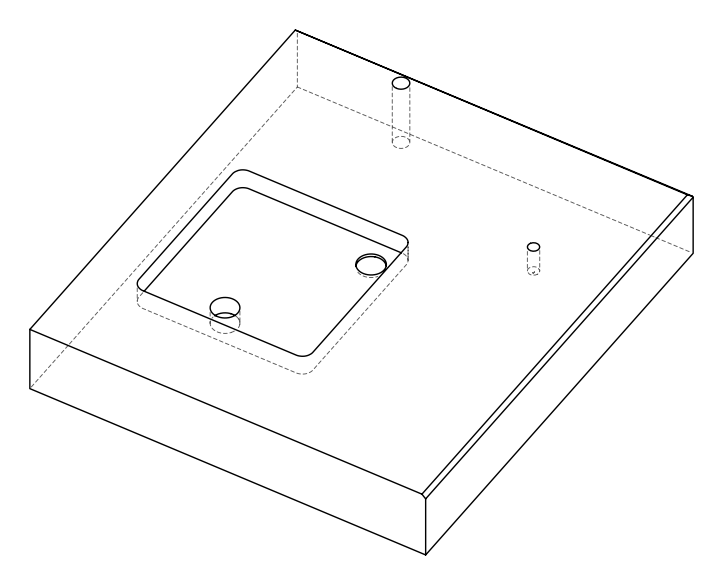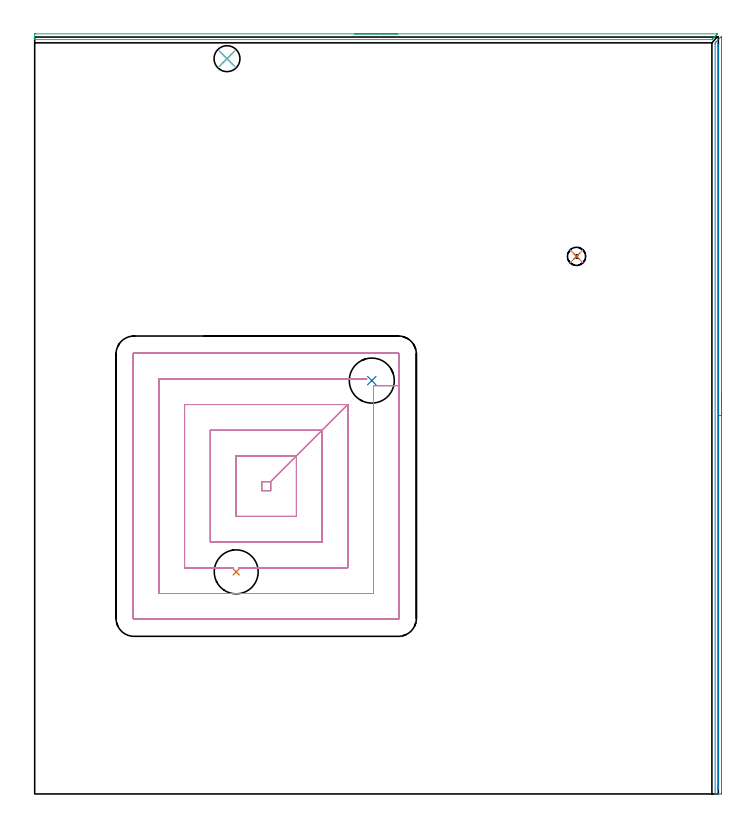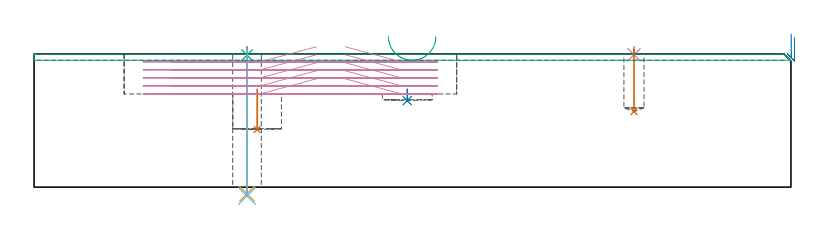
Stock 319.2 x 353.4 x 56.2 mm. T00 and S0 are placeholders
(PLAN: 10 operations, 7 tool changes, 26.8 min)
(1 INDEXABLE_INSERT_DRILL_BLIND_HOLE_FROM_SOLID | STEP1POCKET | NXT0302_012 | 0.07 min | 10438 mm3)
(2 INDEXABLE_INSERT_DRILL_BLIND_HOLE_FROM_SOLID_1 | STEP1POCKET_1 | NXT0302_013 | 0.02 min | 6730 mm3)
(3 SPOT_DRILL | STEP1HOLE | NXT0321_9005460120000 | 0.03 min | 2 mm3)
(4 SPOT_DRILL_1 | STEP1POCKET_2 | NXT0321_9005460120000 | 0.03 min | 0 mm3)
(5 DRILL_THROUGH_HOLE_INTO_CENTER | STEP1HOLE | NXT0301_042 | 0.25 min | 2209 mm3)
(6 DRILL_TO_ENLARGE_THROUGH_HOLE | STEP1HOLE | NXT0301_092 | 0.25 min | 4236 mm3)
(7 DRILL_BLIND_HOLE_INTO_CENTER | STEP1POCKET_2 | NXT0301_056 | 0.11 min | 1313 mm3)
(8 AREA_MILL | FG_CHAMFER_SURFACE | UGT0205_001 | 5.77 min | 1592 mm3)
(9 AREA_MILL_1 | FG_CHAMFER_SURFACE_1 | UGT0205_001 | 2.7 min | 1155 mm3)
(10 MILL_RECTANGULAR_POCKET | POCKET_RECTANGULAR_STRAIGHT | UGT0201_010 | Follow Part, ap 4, ae 75% | 17.54 min | 319790 mm3)
(TOOL NXT0302_012 | Index. Insert Drill 20.5mm [880-D2050L25-03] | D20.5 PA176 FL62 Z2)
(TOOL NXT0302_013 | Index. Insert Drill 21mm [880-D2100L25-05] | D21 PA176 FL105 Z2)
(TOOL NXT0321_9005460120000 | NC Spot Drill, 142deg, 12mm, Carbide, Uncoated | D12 PA142 FL30 Z2)
(TOOL NXT0301_042 | Carbide Drill 7.1mm [860.1-0710-057A1-MM 2214] | D7.1 PA140 FL85 Z2)
(TOOL NXT0301_092 | Carbide Drill 12.1mm [860.1-1210-061A1-MM 2214] | D12.1 PA140 FL77 Z2)
(TOOL NXT0301_056 | Carbide Drill 8.5mm [860.1-0850-026A1-MM 2214] | D8.5 PA140 FL47 Z2)
(TOOL UGT0205_001 | Chamfer Mill 20 x 3 x 45 deg. | D20 FL50 Z2)
(TOOL UGT0201_010 | End Mill 16 mm | D16 FL22 Z2)
(OP 1 INDEXABLE_INSERT_DRILL_BLIND_HOLE_FROM_SOLID)
G17 G21 G94 G90
T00 M6
G54
G17 G0 G90 X94.1 Y103.7 S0 M3
G43 Z66.2 H1
G94 G81 G98 Z24.3 F250. R41.3
G80
M5
M2
(OP 2 INDEXABLE_INSERT_DRILL_BLIND_HOLE_FROM_SOLID_1)
G17 G21 G94 G90
T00 M6
G54
G17 G0 G90 X157.4 Y193. S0 M3
G43 Z66.2 H1
G94 G81 G98 Z36.5 F250. R41.3
G80
M5
M2
(OP 3 SPOT_DRILL)
G17 G21 G94 G90
T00 M6
G54
G17 G0 G90 X89.8 Y343.3 S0 M3
G43 Z66.2 H0
G94 G81 G98 Z55.679 F250. R59.2
G80
M5
M2
(OP 4 SPOT_DRILL_1)
G17 G21 G94 G90
T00 M6
G54
G17 G0 G90 X253. Y251. S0 M3
G43 Z66.2 H0
G94 G81 G98 Z55.834 F250. R59.2
G80
M5
M2
(OP 5 DRILL_THROUGH_HOLE_INTO_CENTER)
G17 G21 G94 G90
T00 M6
G54
G17 G0 G90 X89.8 Y343.3 S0 M3
G43 Z66.2 H1
G94 G73 G98 Z-2.792 F250. Q6.555 R58.2
G80
M5
M2
(OP 6 DRILL_TO_ENLARGE_THROUGH_HOLE)
G17 G21 G94 G90
T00 M6
G54
G17 G0 G90 X89.8 Y343.3 S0 M3
G43 Z66.2 H1
G94 G73 G98 Z-3.702 F250. Q11.98 R58.2
G80
M5
M2
(OP 7 DRILL_BLIND_HOLE_INTO_CENTER)
G17 G21 G94 G90
T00 M6
G54
G17 G0 G90 X253. Y251. S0 M3
G43 Z66.2 H1
G94 G81 G98 Z31.9 F250. R58.2
G80
M5
M2
(OP 8 AREA_MILL)
G17 G21 G94 G90
T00 M6
G54
G17 G0 G90 X320.7 Y186.7 S1061 M3
G43 Z66.2 H0
Z63.2
G94 G1 Y186.662 Z62.328 F250.
Y186.548 Z61.464
Y186.359 Z60.612
Y186.097 Z59.78
Y185.763 Z58.974
Y185.36 Z58.2
Y184.892 Z57.464
Y184.361 Z56.772
Y183.771 Z56.129
Y183.128 Z55.54
Y182.436 Z55.008
Y181.7 Z54.54
Y180.926 Z54.137
Y180.12 Z53.803
Y179.288 Z53.541
Y178.437 Z53.352
Y177.572 Z53.238
Y176.7 Z53.2
X320.699 Y0.481 Z53.201
X320.691 Y0.002 Z53.205
X320.446 Y0. Z53.451
X319.2 Z54.695
X318.492 Z55.407
X318.182 Z55.718
X317.764 Z56.128
X317.703 Y0.01 Z56.188
X317.7 Y0.177 Z56.2
Y350.094
X317.699 Y350.695 Z56.184
X317.834 Y350.835 Z56.062
X317.988 Y350.988 Z55.91
X318.179 Y351.179 Z55.718
X320.231 Y353.223 Z53.667
X320.354 Y353.347 Z53.538
X320.542 Y353.389 Z53.351
X320.689 Y353.4 Z53.207
X320.698 Z53.198
X320.7 Y353.351 Z53.2
Y176.7
X319.286 Z54.614
X319.285 Y2.326 Z54.615
X319.284 Y2.24 Z54.616
X319.279 Y2.069 Z54.621
X319.271 Y2.009 Z54.629
X319.251 Y2.006 Z54.649
X319.2 Y2.003 Z54.7
X319.141 Z54.759
X319.125 Y2.006 Z54.775
X319.122 Y2.008 Z54.778
X319.119 Y2.04 Z54.781
X319.116 Y2.154 Z54.784
X319.114 Y2.498 Z54.786
X319.115 Y349.286 Z54.785
X319.121 Y349.654 Z54.779
X319.143 Y349.681 Z54.757
X319.2 Y349.746 Z54.7
X319.239 Y349.786 Z54.661
X319.264 Y349.809 Z54.636
X319.277 Y349.82 Z54.623
X319.278 Y349.819 Z54.622
X319.28 Y349.801 Z54.62
X319.284 Y349.458 Z54.616
X319.286 Y349.287 Z54.614
Y176.7
Y175.828 Z54.652
Y174.964 Z54.766
Y174.112 Z54.955
Y173.28 Z55.217
Y172.474 Z55.551
Y171.7 Z55.954
Y170.964 Z56.423
Y170.272 Z56.954
Y169.629 Z57.543
Y169.04 Z58.186
Y168.509 Z58.878
Y168.04 Z59.614
Y167.637 Z60.388
Y167.303 Z61.194
Y167.041 Z62.026
Y166.852 Z62.878
Y166.738 Z63.743
Y166.7 Z64.614
G0 Z66.2
M5
M2
(OP 9 AREA_MILL_1)
G17 G21 G94 G90
T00 M6
G54
G17 G0 G90 X149.45 Y354.9 S1061 M3
G43 Z66.2 H0
Z63.5
G94 G1 X149.488 Z62.628 F250.
X149.602 Z61.763
X149.791 Z60.912
X150.053 Z60.08
X150.387 Z59.274
X150.79 Z58.5
X151.258 Z57.764
X151.79 Z57.072
X152.379 Z56.429
X153.022 Z55.84
X153.714 Z55.308
X154.45 Z54.84
X155.224 Z54.437
X156.03 Z54.103
X156.862 Z53.841
X157.713 Z53.652
X158.578 Z53.538
X159.45 Z53.5
X318.61
X318.89 Y354.898 Z53.502
Y354.89 Z53.51
X318.827 Y354.827 Z53.573
X318.434 Y354.433 Z53.964
X317.972 Y353.972 Z54.428
X317.552 Y353.55 Z54.847
X317.403 Y353.402 Z54.996
X317.118 Y353.118 Z55.282
X316.669 Y352.667 Z55.729
X316.511 Y352.51 Z55.889
X316.369 Y352.368 Z56.031
X316.205 Y352.208 Z56.185
X316.196 Y352.204 Z56.189
X316.065 Y352.2 Z56.2
X0.158
X0.007 Y352.202 Z56.188
X0. Y352.209 Z56.181
Y352.532 Z55.868
Y352.923 Z55.476
Y353.55 Z54.845
Y354.745 Z53.652
X0.002 Y354.891 Z53.505
X0.395 Y354.9 Z53.5
X159.45
X160.322 Z53.538
X161.186 Z53.652
X162.038 Z53.841
X162.87 Z54.103
X163.676 Z54.437
X164.45 Z54.84
X165.186 Z55.308
X165.878 Z55.84
X166.521 Z56.429
X167.11 Z57.072
X167.641 Z57.764
X168.11 Z58.5
X168.513 Z59.274
X168.847 Z60.08
X169.109 Z60.912
X169.298 Z61.763
X169.412 Z62.628
X169.45 Z63.5
G0 Z66.2
M5
M2
(OP 10 MILL_RECTANGULAR_POCKET)
G17 G21 G94 G90
T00 M6
G54
G17 G0 G90 X119.104 Y105.6 S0 M3
G43 Z66.2 H0
Z59.2
G94 G1 X95.294 Z52.82 F250.
X146.2 F500.
Y181.8
X110.2 Y145.8
X106.
Y141.6
X110.2
Y145.8
X122.2 Y157.8
X94.
Y129.6
X122.2
Y157.8
X134.2 Y169.8
X82.
Y117.6
X134.2
Y169.8
X146.2 Y181.8
X70.
Y105.6
X92.907
G0 X131.226 Y193.8 Z59.2
G1 X155.037 Z52.82 F250.
X58. F500.
Y93.6
X158.2
Y190.637
X170.2
Y205.4
G3 X169.8 Y205.8 R0.4
G1 X46.4
G3 X46. Y205.4 R0.4
G1 Y82.
G3 X46.4 Y81.6 R0.4
G1 X169.8
G3 X170.2 Y82. R0.4
G1 Y190.637
Y191.637
G0 X119.104 Y105.6 Z55.82
G1 X95.294 Z49.44 F250.
X146.2 F500.
Y181.8
X110.2 Y145.8
X106.
Y141.6
X110.2
Y145.8
X122.2 Y157.8
X94.
Y129.6
X122.2
Y157.8
X134.2 Y169.8
X82.
Y117.6
X134.2
Y169.8
X146.2 Y181.8
X70.
Y105.6
X92.907
G0 X131.226 Y193.8 Z55.82
G1 X155.037 Z49.44 F250.
X58. F500.
Y93.6
X158.2
Y190.637
X170.2
Y205.4
G3 X169.8 Y205.8 R0.4
G1 X46.4
G3 X46. Y205.4 R0.4
G1 Y82.
G3 X46.4 Y81.6 R0.4
G1 X169.8
G3 X170.2 Y82. R0.4
G1 Y190.637
Y191.637
G0 X119.104 Y105.6 Z52.44
G1 X95.294 Z46.06 F250.
X146.2 F500.
Y181.8
X110.2 Y145.8
X106.
Y141.6
X110.2
Y145.8
X122.2 Y157.8
X94.
Y129.6
X122.2
Y157.8
X134.2 Y169.8
X82.
Y117.6
X134.2
Y169.8
X146.2 Y181.8
X70.
Y105.6
X92.907
G0 X131.227 Y193.8 Z52.44
G1 X155.037 Z46.06 F250.
X58. F500.
Y93.6
X158.2
Y190.637
X170.2
Y205.4
G3 X169.8 Y205.8 R0.4
G1 X46.4
G3 X46. Y205.4 R0.4
G1 Y82.
G3 X46.4 Y81.6 R0.4
G1 X169.8
G3 X170.2 Y82. R0.4
G1 Y190.637
Y191.637
G0 X119.104 Y105.6 Z49.06
G1 X95.294 Z42.68 F250.
X146.2 F500.
Y181.8
X110.2 Y145.8
X106.
Y141.6
X110.2
Y145.8
X122.2 Y157.8
X94.
Y129.6
X122.2
Y157.8
X134.2 Y169.8
X82.
Y117.6
X134.2
Y169.8
X146.2 Y181.8
X70.
Y105.6
X92.907
G0 X131.234 Y193.8 Z49.06
G1 X155.044 Z42.68 F250.
X58. F500.
Y93.6
X158.2
Y190.637
X170.2
Y205.4
G3 X169.8 Y205.8 R0.4
G1 X46.4
G3 X46. Y205.4 R0.4
G1 Y82.
G3 X46.4 Y81.6 R0.4
G1 X169.8
G3 X170.2 Y82. R0.4
G1 Y190.637
Y191.637
G0 X119.102 Y105.6 Z45.68
G1 X95.292 Z39.3 F250.
X146.2 F500.
Y181.8
X110.2 Y145.8
X106.
Y141.6
X110.2
Y145.8
X122.2 Y157.8
X94.
Y129.6
X122.2
Y157.8
X134.2 Y169.8
X82.
Y117.6
X134.2
Y169.8
X146.2 Y181.8
X70.
Y105.6
X92.908
G0 X131.234 Y193.8 Z45.68
G1 X155.044 Z39.3 F250.
X58. F500.
Y93.6
X158.2
Y190.637
X170.2
Y205.4
G3 X169.8 Y205.8 R0.4
G1 X46.4
G3 X46. Y205.4 R0.4
G1 Y82.
G3 X46.4 Y81.6 R0.4
G1 X169.8
G3 X170.2 Y82. R0.4
G1 Y190.637
Y191.637
G0 Z66.2
M5
M2
